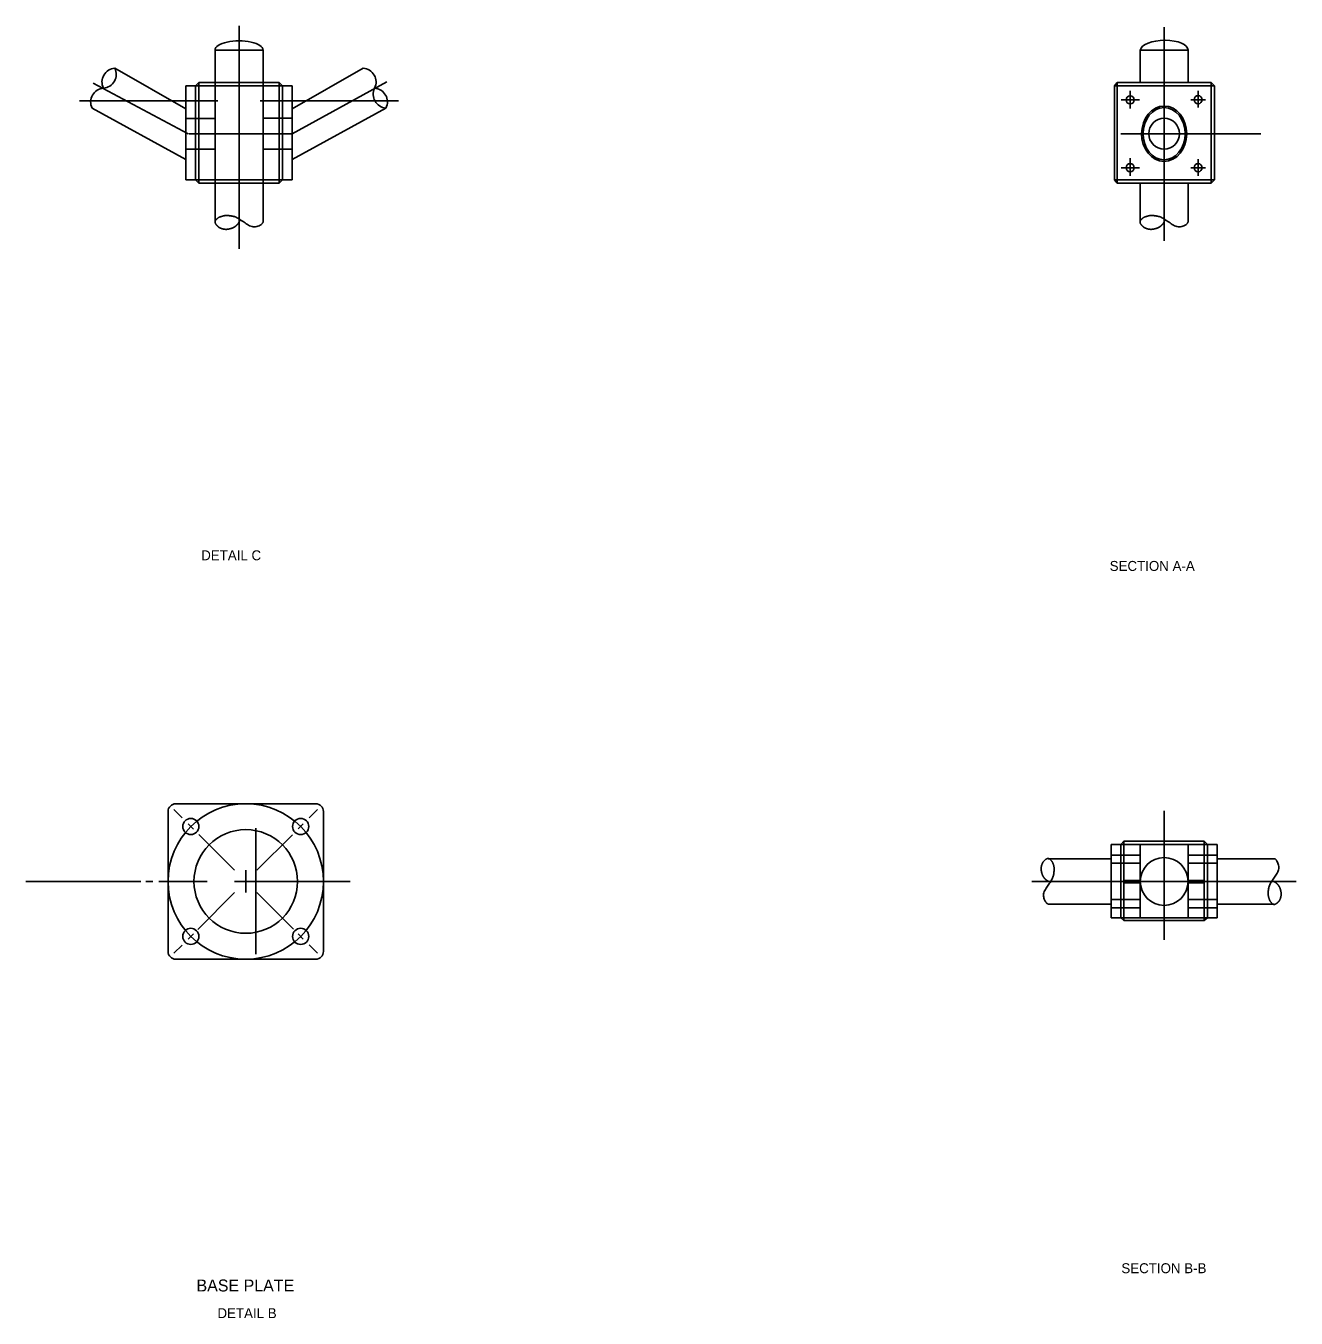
# Model space of a CAD drawing. Extents: x -865 to -707, y 462 to 537.
# Drawn here: x -782.8 to -774.62, y 483.63 to 491.95 of the extents above; entities that cross this region are included whole.
import ezdxf

# ---------------------------------------------------------------- set-up
doc = ezdxf.new("R2010")
doc.units = 0
doc.layers.add('es_DETAIL', color=7, linetype='Continuous')
doc.layers.add('es_NO-PLOT', color=7, linetype='Continuous')

msp = doc.modelspace()

# ---------------------------------------------------------------- linework, layer by layer
at = {"layer": 'es_DETAIL'}
for p, q in [((-781.4244, 490.5128), (-781.4244, 491.9483)), ((-775.4704, 490.5652), (-775.4704, 491.9393)), ((-781.579, 491.5837), (-781.579, 491.7926)), ((-781.579, 491.7926), (-781.2697, 491.7926)), ((-781.2697, 491.5837), (-781.2697, 491.7926)), ((-775.624, 491.7926), (-775.3167, 491.7926)), ((-775.624, 491.5837), (-775.624, 491.7926)), ((-775.3167, 491.5837), (-775.3167, 491.7926)), ((-781.7665, 491.4154), (-782.2242, 491.6758)), ((-781.0822, 491.4154), (-780.6246, 491.6758)), ((-781.7519, 491.2543), (-782.3637, 491.5796)), ((-781.0822, 491.5634), (-781.7665, 491.5634)), ((-781.7665, 490.9573), (-781.7665, 491.5634)), ((-781.6822, 491.5837), (-781.704, 491.5634)), ((-781.6822, 491.5837), (-781.704, 491.5634)), ((-781.704, 490.9573), (-781.704, 491.5634)), ((-781.704, 490.9573), (-781.704, 491.5634)), ((-781.1666, 491.5837), (-781.6822, 491.5837)), ((-781.6822, 490.9371), (-781.6822, 491.5837)), ((-781.1666, 491.5837), (-781.6458, 491.5837)), ((-781.579, 491.5837), (-781.579, 490.9371)), ((-781.2697, 491.5837), (-781.2697, 490.9371)), ((-781.1666, 491.5837), (-781.1447, 491.5634)), ((-781.1666, 490.9371), (-781.1666, 491.5837)), ((-781.1666, 491.5837), (-781.1447, 491.5634)), ((-781.1447, 490.9573), (-781.1447, 491.5634)), ((-781.1447, 490.9573), (-781.1447, 491.5634)), ((-781.0822, 491.2543), (-780.4721, 491.5891)), ((-781.0822, 490.9573), (-781.0822, 491.5634)), ((-775.7724, 491.5837), (-775.7902, 491.5634)), ((-775.1465, 491.5634), (-775.7902, 491.5634)), ((-775.7902, 491.5634), (-775.7902, 490.9571)), ((-775.7724, 491.5837), (-775.7724, 490.9371)), ((-775.1687, 491.5837), (-775.7724, 491.5837)), ((-775.6891, 491.4163), (-775.6891, 491.5299)), ((-775.2516, 491.4219), (-775.2516, 491.5299)), ((-775.1687, 491.5837), (-775.1465, 491.5631)), ((-775.1683, 490.9371), (-775.1683, 491.5833)), ((-775.1465, 490.9573), (-775.1465, 491.5634)), ((-781.5609, 491.4662), (-782.4501, 491.4662)), ((-781.2878, 491.4662), (-780.3986, 491.4662)), ((-775.6283, 491.473), (-775.7473, 491.473)), ((-775.2046, 491.473), (-775.2993, 491.473)), ((-781.7665, 491.0879), (-782.3701, 491.4192)), ((-781.0822, 491.0879), (-780.4786, 491.4192)), ((-781.7665, 491.3532), (-781.579, 491.3532)), ((-781.0822, 491.3533), (-781.2697, 491.3533)), ((-781.7467, 491.2543), (-781.0822, 491.2543)), ((-775.7493, 491.2543), (-774.8487, 491.2543)), ((-781.7665, 491.1553), (-781.579, 491.1553)), ((-781.0822, 491.1553), (-781.2697, 491.1553)), ((-775.6291, 491.0355), (-775.7473, 491.0355)), ((-775.6891, 490.9833), (-775.6891, 491.0966)), ((-775.2046, 491.0355), (-775.2993, 491.0355)), ((-775.2516, 490.9833), (-775.2516, 491.0897)), ((-781.7665, 490.9573), (-781.0822, 490.9573)), ((-781.704, 490.9573), (-781.6822, 490.9371)), ((-781.704, 490.9573), (-781.6822, 490.9371)), ((-781.1447, 490.9573), (-781.1666, 490.9371)), ((-781.1447, 490.9573), (-781.1666, 490.9371)), ((-775.7902, 490.9571), (-775.7724, 490.9371)), ((-775.7901, 490.9573), (-775.1465, 490.9573)), ((-775.1465, 490.9569), (-775.1683, 490.9367)), ((-781.6822, 490.9371), (-781.1666, 490.9371)), ((-781.6459, 490.9371), (-781.1666, 490.9371)), ((-781.577, 490.6867), (-781.577, 490.9371)), ((-781.2697, 490.6867), (-781.2697, 490.9371)), ((-775.7724, 490.9371), (-775.1683, 490.9371)), ((-775.624, 490.6867), (-775.624, 490.9371)), ((-775.3167, 490.6867), (-775.3167, 490.9371)), ((-781.8812, 485.9939), (-781.8812, 486.8936)), ((-781.8433, 486.9059), (-781.7912, 486.8538)), ((-781.831, 486.9438), (-780.9313, 486.9438)), ((-780.919, 486.9059), (-780.9724, 486.8525)), ((-780.8811, 485.9939), (-780.8811, 486.8936)), ((-775.4704, 486.0671), (-775.4704, 486.8975)), ((-781.7517, 486.8143), (-781.7177, 486.7804)), ((-781.7347, 486.7973), (-781.7347, 486.7973)), ((-781.3173, 485.9755), (-781.3173, 486.7874)), ((-781.0431, 486.7818), (-781.0106, 486.8143)), ((-781.0276, 486.7973), (-781.0276, 486.7973)), ((-781.6831, 486.7457), (-781.4527, 486.5154)), ((-781.0803, 486.7446), (-781.3095, 486.5154)), ((-775.7288, 486.7028), (-775.749, 486.681)), ((-775.2119, 486.7028), (-775.7288, 486.7028)), ((-775.7288, 486.4509), (-775.7288, 486.7028)), ((-775.2119, 486.7028), (-775.1917, 486.681)), ((-775.2119, 486.4509), (-775.2119, 486.7028)), ((-775.1292, 486.681), (-775.8115, 486.681)), ((-775.8115, 486.2101), (-775.8115, 486.681)), ((-775.749, 486.21), (-775.749, 486.681)), ((-775.624, 486.4509), (-775.624, 486.681)), ((-775.3167, 486.4509), (-775.3167, 486.681)), ((-775.1917, 486.21), (-775.1917, 486.681)), ((-775.1292, 486.2101), (-775.1292, 486.681)), ((-776.2159, 486.5896), (-775.8115, 486.5896)), ((-775.624, 486.6128), (-775.8115, 486.6128)), ((-775.624, 486.5607), (-775.8115, 486.5607)), ((-775.3167, 486.6128), (-775.1292, 486.6128)), ((-775.3167, 486.5607), (-775.1292, 486.5607)), ((-775.1292, 486.5896), (-774.7573, 486.5896)), ((-781.3811, 486.4437), (-781.3811, 486.5154)), ((-782.0555, 486.4437), (-782.7965, 486.4437)), ((-781.9784, 486.4437), (-782.0243, 486.4437)), ((-781.6301, 486.4437), (-781.9409, 486.4437)), ((-781.4527, 486.3721), (-781.6892, 486.1357)), ((-781.3811, 486.4437), (-781.4527, 486.4437)), ((-781.3811, 486.4437), (-781.3811, 486.3721)), ((-781.3811, 486.4437), (-781.3095, 486.4437)), ((-781.3095, 486.4437), (-780.7093, 486.4437)), ((-781.3095, 486.3721), (-781.0742, 486.1368)), ((-776.3216, 486.4437), (-774.6207, 486.4437)), ((-775.7288, 486.1921), (-775.7288, 486.436)), ((-775.624, 486.4509), (-775.7287, 486.4509)), ((-775.624, 486.4359), (-775.7283, 486.4359)), ((-775.624, 486.2101), (-775.624, 486.436)), ((-775.3167, 486.4509), (-775.2121, 486.4509)), ((-775.3167, 486.2101), (-775.3167, 486.436)), ((-775.3167, 486.4359), (-775.2124, 486.4359)), ((-775.2119, 486.1924), (-775.2119, 486.436)), ((-776.2159, 486.2979), (-775.8115, 486.2979)), ((-775.624, 486.3267), (-775.8115, 486.3267)), ((-775.3167, 486.3267), (-775.1292, 486.3267)), ((-775.1292, 486.2979), (-774.7622, 486.2979)), ((-775.624, 486.2747), (-775.8115, 486.2747)), ((-775.8115, 486.2101), (-775.1292, 486.2101)), ((-775.729, 486.1923), (-775.749, 486.2101)), ((-775.3167, 486.2747), (-775.1292, 486.2747)), ((-775.2118, 486.1923), (-775.1918, 486.2101)), ((-775.7288, 486.1923), (-775.2118, 486.1923)), ((-781.7517, 486.0732), (-781.7177, 486.1071)), ((-781.7347, 486.0902), (-781.7347, 486.0902)), ((-781.0445, 486.1071), (-781.0106, 486.0732)), ((-781.0276, 486.0902), (-781.0276, 486.0902)), ((-781.7905, 486.0344), (-781.8433, 485.9816)), ((-780.919, 485.9816), (-780.9724, 486.035)), ((-781.831, 485.9437), (-780.9313, 485.9437))]:
    msp.add_line(p, q, dxfattribs=at)
for centre, radius in [((-775.6891, 491.4721), 0.026), ((-775.2516, 491.473), 0.026), ((-775.4704, 491.2543), 0.099), ((-775.6891, 491.0355), 0.026), ((-775.2516, 491.0355), 0.026), ((-781.3811, 486.4437), 0.5), ((-781.7347, 486.7973), 0.052), ((-781.0276, 486.7973), 0.052), ((-781.3811, 486.4437), 0.3333), ((-775.4704, 486.4437), 0.1536), ((-781.7347, 486.0902), 0.052), ((-781.0276, 486.0902), 0.052)]:
    msp.add_circle(centre, radius, dxfattribs=at)
for centre, radius, start, end in [((-782.2174, 491.587), 0.089, 94.36829, 206.36053), ((-782.3039, 491.6362), 0.089, 274.36829, 26.36053), ((-780.6314, 491.587), 0.089, 333.63947, 85.63171), ((-782.2904, 491.4587), 0.089, 94.36829, 206.36053), ((-780.4718, 491.5079), 0.089, 153.63947, 265.63171), ((-780.5584, 491.4587), 0.089, 333.63947, 85.63171), ((-781.831, 486.8936), 0.0502, 90, 180), ((-780.9313, 486.8936), 0.0502, 0, 90), ((-781.831, 485.9939), 0.0502, 180, 270), ((-780.9313, 485.9939), 0.0502, 270, 0)]:
    msp.add_arc(centre, radius, start, end, dxfattribs=at)
for centre, major_axis, ratio, start_param, end_param in [((-781.4244, 491.7926), (0.1546, 0), 0.383658, 0, 3.141593), ((-775.4705, 491.791), (0.1538, 0.0029), 0.416593, 6.26322, 9.355399)]:
    msp.add_ellipse(centre, major_axis=major_axis, ratio=ratio, start_param=start_param, end_param=end_param, dxfattribs=at)
for major_axis, ratio in [((0.0005, 0.1779), 0.817536), ((0.0004, 0.1679), 0.806707)]:
    msp.add_ellipse((-775.4704, 491.2543), major_axis=major_axis, ratio=ratio, dxfattribs=at)
for points in [[(-781.2697, 490.6867), (-781.2745, 490.6685), (-781.3361, 490.6488), (-781.3963, 490.6868), (-781.4429, 490.7187), (-781.4805, 490.727), (-781.5171, 490.7282), (-781.5411, 490.7213), (-781.5587, 490.7144), (-781.5852, 490.6873), (-781.5594, 490.6539), (-781.536, 490.6432), (-781.519, 490.6394), (-781.5013, 490.6387), (-781.4799, 490.6432), (-781.4625, 490.6488), (-781.4465, 490.6586), (-781.4345, 490.6696), (-781.4225, 490.6873), (-781.4181, 490.7018)], [(-775.3167, 490.6867), (-775.3215, 490.6685), (-775.3831, 490.6488), (-775.4433, 490.6868), (-775.4899, 490.7187), (-775.5275, 490.727), (-775.5641, 490.7282), (-775.5881, 490.7213), (-775.6057, 490.7144), (-775.6322, 490.6873), (-775.6064, 490.6539), (-775.583, 490.6432), (-775.566, 490.6394), (-775.5483, 490.6387), (-775.5269, 490.6432), (-775.5095, 490.6488), (-775.4935, 490.6586), (-775.4815, 490.6696), (-775.4695, 490.6873), (-775.4651, 490.7018)], [(-776.2159, 486.2979), (-776.2343, 486.3055), (-776.2528, 486.3634), (-776.217, 486.4201), (-776.187, 486.4639), (-776.1792, 486.4994), (-776.178, 486.5338), (-776.1845, 486.5563), (-776.1911, 486.573), (-776.2166, 486.5979), (-776.248, 486.5736), (-776.2581, 486.5516), (-776.2616, 486.5356), (-776.2622, 486.5189), (-776.2581, 486.4988), (-776.2528, 486.4824), (-776.2435, 486.4674), (-776.2332, 486.456), (-776.2166, 486.4448), (-776.2029, 486.4406)], [(-774.7573, 486.5896), (-774.7449, 486.5827), (-774.7264, 486.5247), (-774.7622, 486.4681), (-774.7921, 486.4243), (-774.8, 486.3888), (-774.8012, 486.3544), (-774.7946, 486.3318), (-774.7881, 486.3152), (-774.763, 486.2893), (-774.7312, 486.3146), (-774.7211, 486.3366), (-774.7175, 486.3526), (-774.7169, 486.3692), (-774.7211, 486.3894), (-774.7264, 486.4058), (-774.7356, 486.4208), (-774.746, 486.4321), (-774.7626, 486.4434), (-774.7762, 486.4476)]]:
    msp.add_open_spline(points, degree=2, dxfattribs=at)

# ---------------------------------------------------------------- texts
at = {"layer": 'es_NO-PLOT'}
for s, height, p in [('DETAIL C', 0.06407, (-781.6678, 488.51)), ('SECTION A-A', 0.064073, (-775.8208, 488.4416)), ('SECTION B-B', 0.064073, (-775.7456, 483.9235)), ('BASE PLATE', 0.07689, (-781.698, 483.8059)), ('DETAIL B', 0.06407, (-781.5632, 483.6342))]:
    msp.add_text(s, height=height, dxfattribs=at).set_placement(p)

doc.saveas('drawing.dxf')
